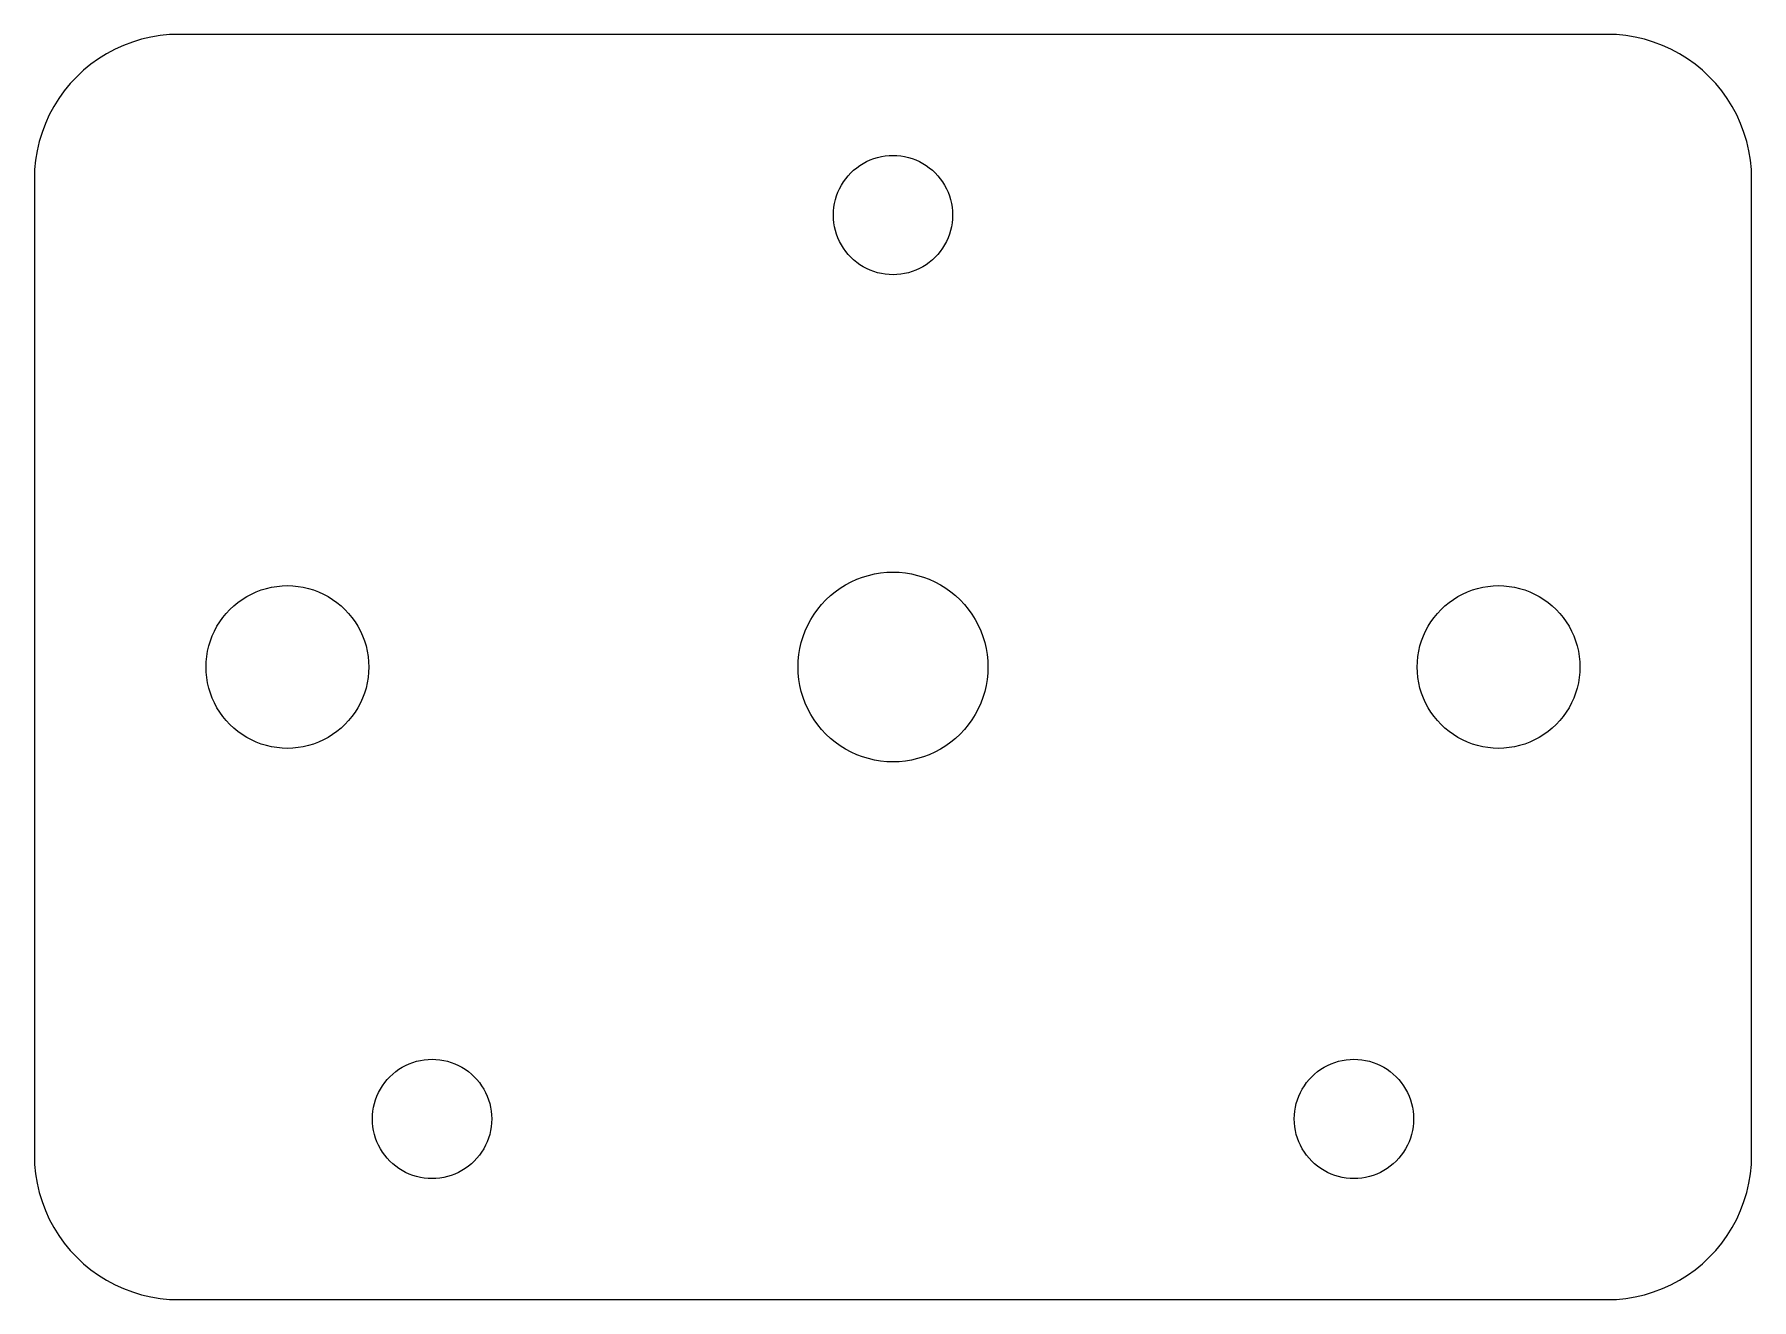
# Model space of a CAD drawing. Header units: millimetres. Extents: x -47.5 to 47.5, y -35 to 35.
import ezdxf

# ---------------------------------------------------------------- set-up
doc = ezdxf.new("R2010")
doc.units = ezdxf.units.MM

msp = doc.modelspace()

# ---------------------------------------------------------------- linework, layer by layer
at = {"layer": 'SCHNITT'}
for points in [[(40.023, -34.983), (40.544, -34.932), (41.061, -34.846), (41.571, -34.727), (42.072, -34.575), (42.561, -34.391), (43.038, -34.175), (43.5, -33.928), (43.945, -33.652), (44.37, -33.347), (44.775, -33.015), (45.157, -32.657), (45.515, -32.275), (45.847, -31.87), (46.152, -31.445), (46.428, -31), (46.675, -30.538), (46.891, -30.061), (47.075, -29.572), (47.227, -29.071), (47.346, -28.561), (47.432, -28.044), (47.483, -27.523), (47.5, -27), (47.5, 27), (47.483, 27.523), (47.432, 28.044), (47.346, 28.561), (47.227, 29.071), (47.075, 29.572), (46.891, 30.061), (46.675, 30.538), (46.428, 31), (46.152, 31.445), (45.847, 31.87), (45.515, 32.275), (45.157, 32.657), (44.775, 33.015), (44.37, 33.347), (43.945, 33.652), (43.5, 33.928), (43.038, 34.175), (42.561, 34.391), (42.072, 34.575), (41.571, 34.727), (41.061, 34.846), (40.544, 34.932), (40.023, 34.983), (39.5, 35), (-39.5, 35), (-40.023, 34.983), (-40.544, 34.932), (-41.061, 34.846), (-41.571, 34.727), (-42.072, 34.575), (-42.561, 34.391), (-43.038, 34.175), (-43.5, 33.928), (-43.945, 33.652), (-44.37, 33.347), (-44.775, 33.015), (-45.157, 32.657), (-45.515, 32.275), (-45.847, 31.87), (-46.152, 31.445), (-46.428, 31), (-46.675, 30.538), (-46.891, 30.061), (-47.075, 29.572), (-47.227, 29.071), (-47.346, 28.561), (-47.432, 28.044), (-47.483, 27.523), (-47.5, 27), (-47.5, -27), (-47.483, -27.523), (-47.432, -28.044), (-47.346, -28.561), (-47.227, -29.071), (-47.075, -29.572), (-46.891, -30.061), (-46.675, -30.538), (-46.428, -31), (-46.152, -31.445), (-45.847, -31.87), (-45.515, -32.275), (-45.157, -32.657), (-44.775, -33.015), (-44.37, -33.347), (-43.945, -33.652), (-43.5, -33.928), (-43.038, -34.175), (-42.561, -34.391), (-42.072, -34.575), (-41.571, -34.727), (-41.061, -34.846), (-40.544, -34.932), (-40.023, -34.983), (-39.5, -35), (39.5, -35)], [(-0.216, 21.707), (-0.431, 21.728), (-0.644, 21.763), (-0.854, 21.812), (-1.061, 21.875), (-1.263, 21.951), (-1.46, 22.04), (-1.65, 22.142), (-1.833, 22.256), (-2.009, 22.382), (-2.176, 22.519), (-2.333, 22.667), (-2.481, 22.824), (-2.618, 22.991), (-2.744, 23.167), (-2.858, 23.35), (-2.96, 23.54), (-3.049, 23.737), (-3.125, 23.939), (-3.188, 24.146), (-3.237, 24.356), (-3.272, 24.569), (-3.293, 24.784), (-3.3, 25), (-3.293, 25.216), (-3.272, 25.431), (-3.237, 25.644), (-3.188, 25.854), (-3.125, 26.061), (-3.049, 26.263), (-2.96, 26.46), (-2.858, 26.65), (-2.744, 26.833), (-2.618, 27.009), (-2.481, 27.176), (-2.333, 27.333), (-2.176, 27.481), (-2.009, 27.618), (-1.833, 27.744), (-1.65, 27.858), (-1.46, 27.96), (-1.263, 28.049), (-1.061, 28.125), (-0.854, 28.188), (-0.644, 28.237), (-0.431, 28.272), (-0.216, 28.293), (0, 28.3), (0.216, 28.293), (0.431, 28.272), (0.644, 28.237), (0.854, 28.188), (1.061, 28.125), (1.263, 28.049), (1.46, 27.96), (1.65, 27.858), (1.833, 27.744), (2.009, 27.618), (2.176, 27.481), (2.333, 27.333), (2.481, 27.176), (2.618, 27.009), (2.744, 26.833), (2.858, 26.65), (2.96, 26.46), (3.049, 26.263), (3.125, 26.061), (3.188, 25.854), (3.237, 25.644), (3.272, 25.431), (3.293, 25.216), (3.3, 25), (3.293, 24.784), (3.272, 24.569), (3.237, 24.356), (3.188, 24.146), (3.125, 23.939), (3.049, 23.737), (2.96, 23.54), (2.858, 23.35), (2.744, 23.167), (2.618, 22.991), (2.481, 22.824), (2.333, 22.667), (2.176, 22.519), (2.009, 22.382), (1.833, 22.256), (1.65, 22.142), (1.46, 22.04), (1.263, 21.951), (1.061, 21.875), (0.854, 21.812), (0.644, 21.763), (0.431, 21.728), (0.216, 21.707), (0, 21.7)], [(-0.343, -5.239), (-0.685, -5.205), (-1.024, -5.149), (-1.359, -5.071), (-1.688, -4.971), (-2.009, -4.85), (-2.322, -4.709), (-2.625, -4.547), (-2.917, -4.365), (-3.196, -4.165), (-3.462, -3.947), (-3.712, -3.712), (-3.947, -3.462), (-4.165, -3.196), (-4.365, -2.917), (-4.547, -2.625), (-4.709, -2.322), (-4.85, -2.009), (-4.971, -1.688), (-5.071, -1.359), (-5.149, -1.024), (-5.205, -0.685), (-5.239, -0.343), (-5.25, 0), (-5.239, 0.343), (-5.205, 0.685), (-5.149, 1.024), (-5.071, 1.359), (-4.971, 1.688), (-4.85, 2.009), (-4.709, 2.322), (-4.547, 2.625), (-4.365, 2.917), (-4.165, 3.196), (-3.947, 3.462), (-3.712, 3.712), (-3.462, 3.947), (-3.196, 4.165), (-2.917, 4.365), (-2.625, 4.547), (-2.322, 4.709), (-2.009, 4.85), (-1.688, 4.971), (-1.359, 5.071), (-1.024, 5.149), (-0.685, 5.205), (-0.343, 5.239), (0, 5.25), (0.343, 5.239), (0.685, 5.205), (1.024, 5.149), (1.359, 5.071), (1.688, 4.971), (2.009, 4.85), (2.322, 4.709), (2.625, 4.547), (2.917, 4.365), (3.196, 4.165), (3.462, 3.947), (3.712, 3.712), (3.947, 3.462), (4.165, 3.196), (4.365, 2.917), (4.547, 2.625), (4.709, 2.322), (4.85, 2.009), (4.971, 1.688), (5.071, 1.359), (5.149, 1.024), (5.205, 0.685), (5.239, 0.343), (5.25, 0), (5.239, -0.343), (5.205, -0.685), (5.149, -1.024), (5.071, -1.359), (4.971, -1.688), (4.85, -2.009), (4.709, -2.322), (4.547, -2.625), (4.365, -2.917), (4.165, -3.196), (3.947, -3.462), (3.712, -3.712), (3.462, -3.947), (3.196, -4.165), (2.917, -4.365), (2.625, -4.547), (2.322, -4.709), (2.009, -4.85), (1.688, -4.971), (1.359, -5.071), (1.024, -5.149), (0.685, -5.205), (0.343, -5.239), (0, -5.25)], [(-33.794, -4.49), (-34.087, -4.462), (-34.378, -4.414), (-34.665, -4.347), (-34.946, -4.261), (-35.222, -4.157), (-35.49, -4.036), (-35.75, -3.897), (-36, -3.742), (-36.239, -3.57), (-36.467, -3.383), (-36.682, -3.182), (-36.883, -2.967), (-37.07, -2.739), (-37.242, -2.5), (-37.397, -2.25), (-37.536, -1.99), (-37.657, -1.722), (-37.761, -1.446), (-37.847, -1.165), (-37.914, -0.878), (-37.962, -0.587), (-37.99, -0.294), (-38, 0), (-37.99, 0.294), (-37.962, 0.587), (-37.914, 0.878), (-37.847, 1.165), (-37.761, 1.446), (-37.657, 1.722), (-37.536, 1.99), (-37.397, 2.25), (-37.242, 2.5), (-37.07, 2.739), (-36.883, 2.967), (-36.682, 3.182), (-36.467, 3.383), (-36.239, 3.57), (-36, 3.742), (-35.75, 3.897), (-35.49, 4.036), (-35.222, 4.157), (-34.946, 4.261), (-34.665, 4.347), (-34.378, 4.414), (-34.087, 4.462), (-33.794, 4.49), (-33.5, 4.5), (-33.206, 4.49), (-32.913, 4.462), (-32.622, 4.414), (-32.335, 4.347), (-32.054, 4.261), (-31.778, 4.157), (-31.51, 4.036), (-31.25, 3.897), (-31, 3.742), (-30.761, 3.57), (-30.533, 3.383), (-30.318, 3.182), (-30.117, 2.967), (-29.93, 2.739), (-29.758, 2.5), (-29.603, 2.25), (-29.464, 1.99), (-29.343, 1.722), (-29.239, 1.446), (-29.153, 1.165), (-29.086, 0.878), (-29.038, 0.587), (-29.01, 0.294), (-29, 0), (-29.01, -0.294), (-29.038, -0.587), (-29.086, -0.878), (-29.153, -1.165), (-29.239, -1.446), (-29.343, -1.722), (-29.464, -1.99), (-29.603, -2.25), (-29.758, -2.5), (-29.93, -2.739), (-30.117, -2.967), (-30.318, -3.182), (-30.533, -3.383), (-30.761, -3.57), (-31, -3.742), (-31.25, -3.897), (-31.51, -4.036), (-31.778, -4.157), (-32.054, -4.261), (-32.335, -4.347), (-32.622, -4.414), (-32.913, -4.462), (-33.206, -4.49), (-33.5, -4.5)], [(33.206, -4.49), (32.913, -4.462), (32.622, -4.414), (32.335, -4.347), (32.054, -4.261), (31.778, -4.157), (31.51, -4.036), (31.25, -3.897), (31, -3.742), (30.761, -3.57), (30.533, -3.383), (30.318, -3.182), (30.117, -2.967), (29.93, -2.739), (29.758, -2.5), (29.603, -2.25), (29.464, -1.99), (29.343, -1.722), (29.239, -1.446), (29.153, -1.165), (29.086, -0.878), (29.038, -0.587), (29.01, -0.294), (29, 0), (29.01, 0.294), (29.038, 0.587), (29.086, 0.878), (29.153, 1.165), (29.239, 1.446), (29.343, 1.722), (29.464, 1.99), (29.603, 2.25), (29.758, 2.5), (29.93, 2.739), (30.117, 2.967), (30.318, 3.182), (30.533, 3.383), (30.761, 3.57), (31, 3.742), (31.25, 3.897), (31.51, 4.036), (31.778, 4.157), (32.054, 4.261), (32.335, 4.347), (32.622, 4.414), (32.913, 4.462), (33.206, 4.49), (33.5, 4.5), (33.794, 4.49), (34.087, 4.462), (34.378, 4.414), (34.665, 4.347), (34.946, 4.261), (35.222, 4.157), (35.49, 4.036), (35.75, 3.897), (36, 3.742), (36.239, 3.57), (36.467, 3.383), (36.682, 3.182), (36.883, 2.967), (37.07, 2.739), (37.242, 2.5), (37.397, 2.25), (37.536, 1.99), (37.657, 1.722), (37.761, 1.446), (37.847, 1.165), (37.914, 0.878), (37.962, 0.587), (37.99, 0.294), (38, 0), (37.99, -0.294), (37.962, -0.587), (37.914, -0.878), (37.847, -1.165), (37.761, -1.446), (37.657, -1.722), (37.536, -1.99), (37.397, -2.25), (37.242, -2.5), (37.07, -2.739), (36.883, -2.967), (36.682, -3.182), (36.467, -3.383), (36.239, -3.57), (36, -3.742), (35.75, -3.897), (35.49, -4.036), (35.222, -4.157), (34.946, -4.261), (34.665, -4.347), (34.378, -4.414), (34.087, -4.462), (33.794, -4.49), (33.5, -4.5)], [(-25.716, -28.293), (-25.931, -28.272), (-26.144, -28.237), (-26.354, -28.188), (-26.561, -28.125), (-26.763, -28.049), (-26.96, -27.96), (-27.15, -27.858), (-27.333, -27.744), (-27.509, -27.618), (-27.676, -27.481), (-27.833, -27.333), (-27.981, -27.176), (-28.118, -27.009), (-28.244, -26.833), (-28.358, -26.65), (-28.46, -26.46), (-28.549, -26.263), (-28.625, -26.061), (-28.688, -25.854), (-28.737, -25.644), (-28.772, -25.431), (-28.793, -25.216), (-28.8, -25), (-28.793, -24.784), (-28.772, -24.569), (-28.737, -24.356), (-28.688, -24.146), (-28.625, -23.939), (-28.549, -23.737), (-28.46, -23.54), (-28.358, -23.35), (-28.244, -23.167), (-28.118, -22.991), (-27.981, -22.824), (-27.833, -22.667), (-27.676, -22.519), (-27.509, -22.382), (-27.333, -22.256), (-27.15, -22.142), (-26.96, -22.04), (-26.763, -21.951), (-26.561, -21.875), (-26.354, -21.812), (-26.144, -21.763), (-25.931, -21.728), (-25.716, -21.707), (-25.5, -21.7), (-25.284, -21.707), (-25.069, -21.728), (-24.856, -21.763), (-24.646, -21.812), (-24.439, -21.875), (-24.237, -21.951), (-24.04, -22.04), (-23.85, -22.142), (-23.667, -22.256), (-23.491, -22.382), (-23.324, -22.519), (-23.167, -22.667), (-23.019, -22.824), (-22.882, -22.991), (-22.756, -23.167), (-22.642, -23.35), (-22.54, -23.54), (-22.451, -23.737), (-22.375, -23.939), (-22.312, -24.146), (-22.263, -24.356), (-22.228, -24.569), (-22.207, -24.784), (-22.2, -25), (-22.207, -25.216), (-22.228, -25.431), (-22.263, -25.644), (-22.312, -25.854), (-22.375, -26.061), (-22.451, -26.263), (-22.54, -26.46), (-22.642, -26.65), (-22.756, -26.833), (-22.882, -27.009), (-23.019, -27.176), (-23.167, -27.333), (-23.324, -27.481), (-23.491, -27.618), (-23.667, -27.744), (-23.85, -27.858), (-24.04, -27.96), (-24.237, -28.049), (-24.439, -28.125), (-24.646, -28.188), (-24.856, -28.237), (-25.069, -28.272), (-25.284, -28.293), (-25.5, -28.3)], [(25.284, -28.293), (25.069, -28.272), (24.856, -28.237), (24.646, -28.188), (24.439, -28.125), (24.237, -28.049), (24.04, -27.96), (23.85, -27.858), (23.667, -27.744), (23.491, -27.618), (23.324, -27.481), (23.167, -27.333), (23.019, -27.176), (22.882, -27.009), (22.756, -26.833), (22.642, -26.65), (22.54, -26.46), (22.451, -26.263), (22.375, -26.061), (22.312, -25.854), (22.263, -25.644), (22.228, -25.431), (22.207, -25.216), (22.2, -25), (22.207, -24.784), (22.228, -24.569), (22.263, -24.356), (22.312, -24.146), (22.375, -23.939), (22.451, -23.737), (22.54, -23.54), (22.642, -23.35), (22.756, -23.167), (22.882, -22.991), (23.019, -22.824), (23.167, -22.667), (23.324, -22.519), (23.491, -22.382), (23.667, -22.256), (23.85, -22.142), (24.04, -22.04), (24.237, -21.951), (24.439, -21.875), (24.646, -21.812), (24.856, -21.763), (25.069, -21.728), (25.284, -21.707), (25.5, -21.7), (25.716, -21.707), (25.931, -21.728), (26.144, -21.763), (26.354, -21.812), (26.561, -21.875), (26.763, -21.951), (26.96, -22.04), (27.15, -22.142), (27.333, -22.256), (27.509, -22.382), (27.676, -22.519), (27.833, -22.667), (27.981, -22.824), (28.118, -22.991), (28.244, -23.167), (28.358, -23.35), (28.46, -23.54), (28.549, -23.737), (28.625, -23.939), (28.688, -24.146), (28.737, -24.356), (28.772, -24.569), (28.793, -24.784), (28.8, -25), (28.793, -25.216), (28.772, -25.431), (28.737, -25.644), (28.688, -25.854), (28.625, -26.061), (28.549, -26.263), (28.46, -26.46), (28.358, -26.65), (28.244, -26.833), (28.118, -27.009), (27.981, -27.176), (27.833, -27.333), (27.676, -27.481), (27.509, -27.618), (27.333, -27.744), (27.15, -27.858), (26.96, -27.96), (26.763, -28.049), (26.561, -28.125), (26.354, -28.188), (26.144, -28.237), (25.931, -28.272), (25.716, -28.293), (25.5, -28.3)]]:
    msp.add_lwpolyline(points, close=True, dxfattribs=at)

doc.saveas('drawing.dxf')
